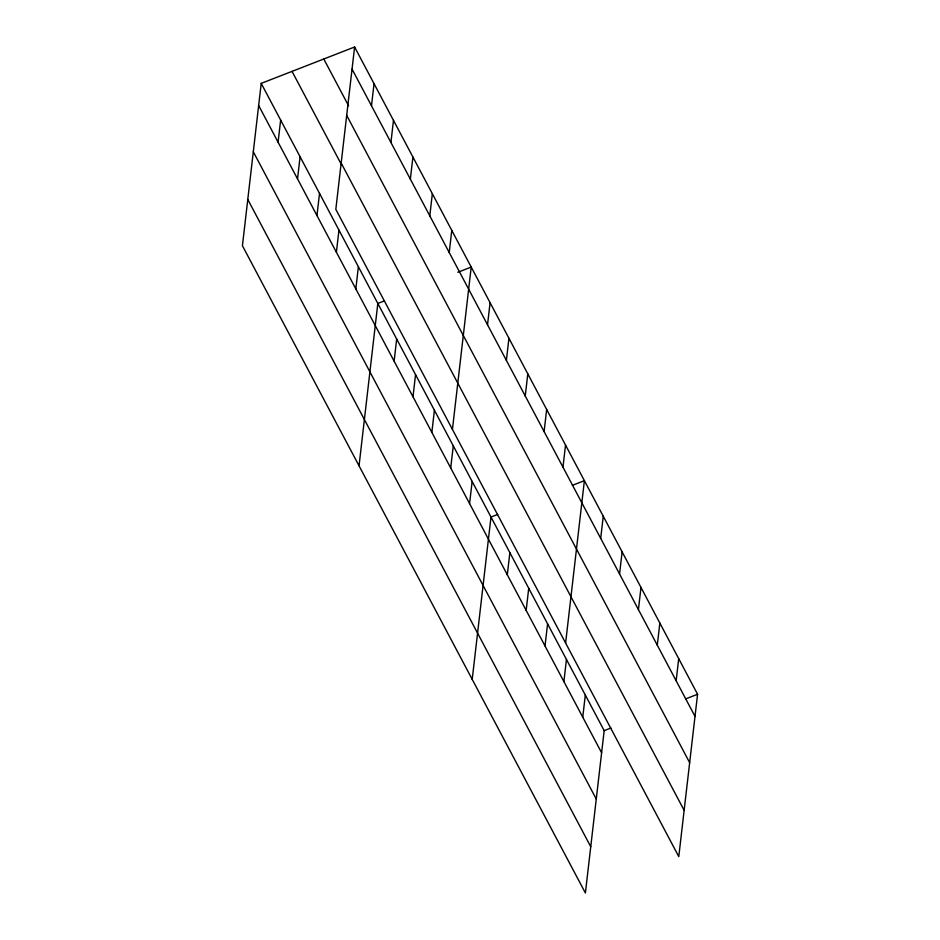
<?xml version="1.0" encoding="UTF-8"?>
<svg xmlns="http://www.w3.org/2000/svg" width="940" height="940" viewBox="0 0 940 940"><rect width="100%" height="100%" fill="white"/><g stroke="black" fill="none" stroke-linecap="round" stroke-linejoin="round"><path stroke-width="1.41" d="M261.214 83.378L242.426 245.739L585.397 893L604.173 730.65L261.214 83.378L354.603 47L697.574 694.261L678.786 856.622L335.827 209.35L354.603 47M278.087 142.187L280.649 120.062M297.522 178.87L300.083 156.745M316.956 215.542L319.518 193.417M336.391 252.226L338.952 230.1M371.488 105.809L374.038 83.683M355.825 288.897L358.387 266.772M390.923 142.481L393.472 120.355M359.033 465.805L377.821 303.456L384.519 300.847M410.357 179.164L412.907 157.039M394.13 361.183L396.68 339.046M429.791 215.836L432.341 193.711M412.989 396.774L415.551 374.649M449.226 252.519L451.776 230.394M431.848 432.377L434.409 410.251M452.434 429.427L471.21 267.066L457.815 272.295M450.718 467.979L453.28 445.854M487.519 324.794L490.081 302.668M469.577 503.582L472.139 481.445M506.378 360.396L508.94 338.271M472.209 679.409L490.997 517.047L497.695 514.438M525.249 395.998L527.798 373.873M507.306 574.775L509.868 552.649M544.107 431.589L546.669 409.464M526.165 610.377L528.726 588.252M562.966 467.192L565.528 445.066M545.024 645.98L547.585 623.843M565.61 643.019L584.386 480.669L572.331 485.369M563.894 681.57L566.456 659.445M600.695 538.397L603.257 516.26M582.753 717.173L585.314 695.048M619.554 573.988L622.116 551.862M638.425 609.59L640.986 587.465M657.283 645.192L659.845 623.067M676.142 680.795L678.704 658.658M604.173 730.65L610.871 728.03M685.507 698.961L697.574 694.261M352.054 69.125L695.013 716.386M323.795 59.008L348.587 105.797M346.696 115.397L689.655 762.669M341.173 163.078L684.132 810.339M292.034 71.381L341.631 164.97M258.653 105.515L601.612 752.775M253.307 151.787L596.265 799.047M247.784 199.468L590.743 846.729"/></g></svg>
